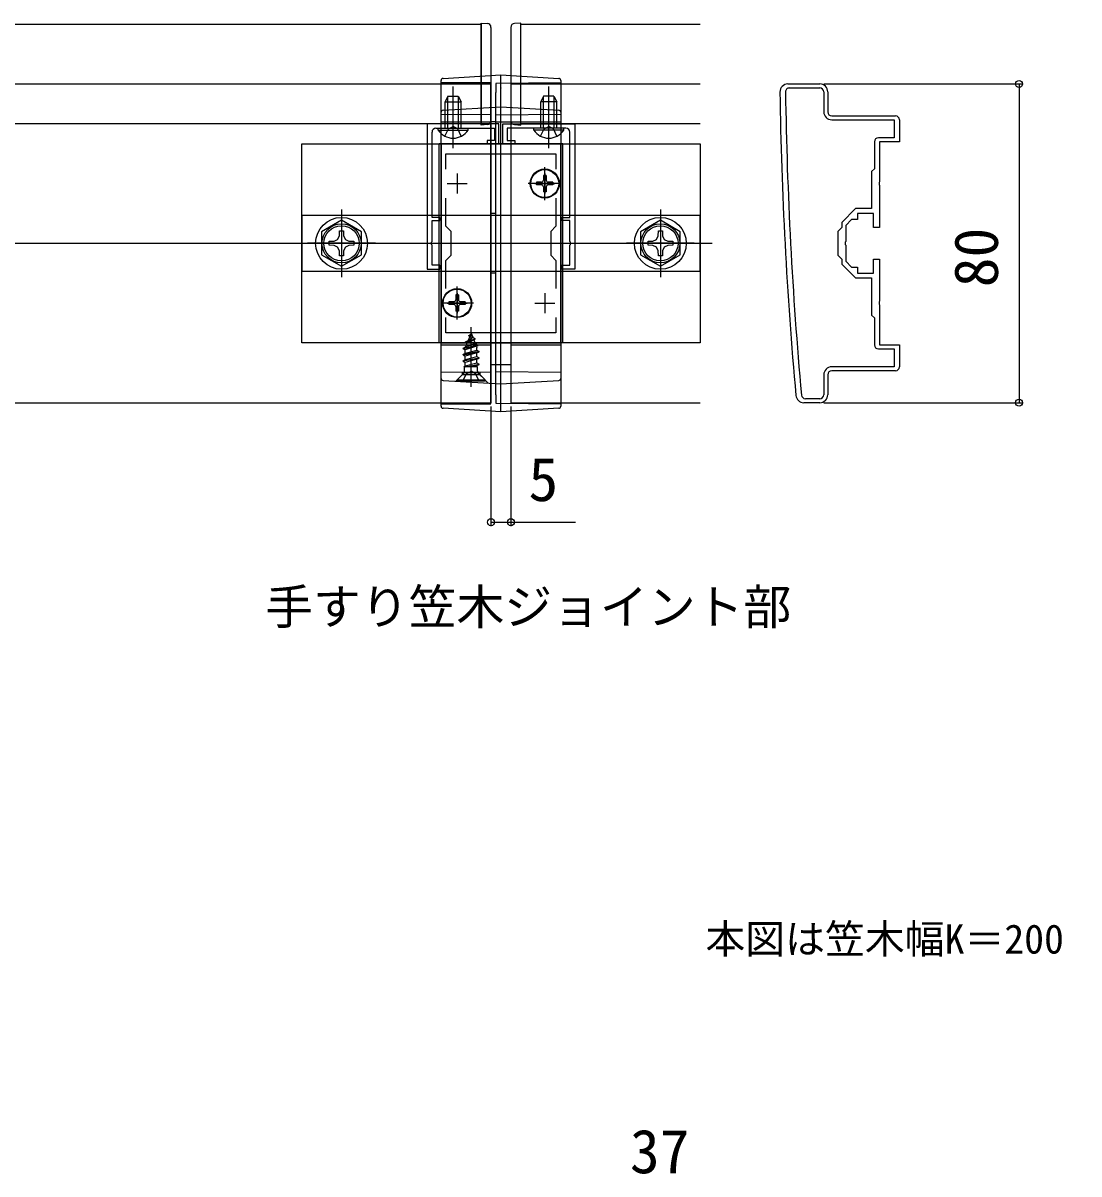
# Model space of a CAD drawing. Units: millimetres, scale not verified. Extents: x -875 to 875, y -1300 to 1292.
# Drawn here: x 345.1 to 610, y -914.5 to -625.6 of the extents above; entities that cross this region are included whole.
import ezdxf
from ezdxf.enums import TextEntityAlignment as Align

# ---------------------------------------------------------------- set-up
doc = ezdxf.new("R2010")
doc.units = ezdxf.units.MM
doc.header["$LTSCALE"] = 8
for name, color, linetype in [('0-1_USER1', 3, 'Continuous'), ('0-2_YKK_11', 7, 'Continuous'), ('0-3_YKK_12', 2, 'Continuous'), ('0-4_YKK_13', 4, 'Continuous'), ('0-5_YKK_D', 6, 'Continuous'), ('0-7_YSS_K', 3, 'Continuous')]:
    doc.layers.add(name, color=color, linetype=linetype)
doc.styles.add('ＭＳ ゴシック', font='')
doc.styles.get('ＭＳ ゴシック').set_extended_font_data('MS Gothic')

msp = doc.modelspace()

# ---------------------------------------------------------------- linework, layer by layer
at = {"layer": '0-2_YKK_11'}
for p, q in [((537.002, -640.851), (545.002, -640.851)), ((537.402, -641.851), (545.002, -641.851)), ((546.002, -642.851), (546.002, -647.851)), ((547.002, -642.851), (547.002, -647.851)), ((548.002, -648.851), (564.002, -648.851)), ((454.002, -663.351), (454.002, -668.351)), ((476.002, -663.351), (476.002, -668.351)), ((451.502, -665.851), (456.502, -665.851)), ((473.502, -665.851), (478.502, -665.851)), ((454.002, -693.351), (454.002, -698.351)), ((476.002, -693.351), (476.002, -698.351)), ((451.502, -695.851), (456.502, -695.851)), ((473.502, -695.851), (478.502, -695.851)), ((564.002, -712.851), (548.002, -712.851)), ((546.002, -713.851), (546.002, -718.851)), ((547.002, -713.851), (547.002, -718.851)), ((545.002, -720.851), (541.002, -720.851)), ((545.002, -719.851), (541.404, -719.851))]:
    msp.add_line(p, q, dxfattribs=at)
for points in [[(548.002, -649.851), (563.702, -649.851), (563.702, -654.351), (559.702, -654.351)], [(565.002, -649.851), (565.002, -655.351), (560.002, -655.351), (560.002, -665.393), (559.882, -665.576), (559.882, -666.126), (560.002, -666.309), (560.002, -676.851), (558.502, -676.851), (558.502, -673.351), (554.502, -673.351), (554.502, -674.851), (553.002, -674.851), (551.502, -676.351), (551.502, -680.393), (551.382, -680.576), (551.382, -681.126), (551.502, -681.309), (551.502, -685.351), (553.002, -686.851), (554.502, -686.851), (554.502, -688.351), (558.502, -688.351), (558.502, -684.851), (560.002, -684.851), (560.002, -695.393), (559.882, -695.576), (559.882, -696.126), (560.002, -696.309), (560.002, -706.351), (565.002, -706.351), (565.002, -711.851)], [(446.502, -650.851), (446.502, -687.351), (449.702, -687.351), (449.702, -686.351), (447.702, -686.351), (447.702, -681.309), (447.582, -681.126), (447.582, -680.576), (447.702, -680.393), (447.702, -675.151), (449.702, -675.151), (449.702, -674.351), (447.702, -674.351), (447.702, -652.951)], [(448.702, -651.951), (452.544, -651.951), (452.727, -651.831), (453.277, -651.831), (453.46, -651.951), (463.402, -651.951), (463.402, -655.051), (461.502, -655.051), (461.502, -655.851), (464.502, -655.851), (464.502, -650.851), (446.502, -650.851)], [(481.302, -651.951), (477.46, -651.951), (477.277, -651.831), (476.727, -651.831), (476.544, -651.951), (466.602, -651.951), (466.602, -655.051), (468.502, -655.051), (468.502, -655.851), (465.502, -655.851), (465.502, -650.851), (483.502, -650.851)], [(483.502, -650.851), (483.502, -687.351), (480.302, -687.351), (480.302, -686.351), (482.302, -686.351), (482.302, -681.309), (482.422, -681.126), (482.422, -680.576), (482.302, -680.393), (482.302, -675.151), (480.302, -675.151), (480.302, -674.351), (482.302, -674.351), (482.302, -652.951)], [(558.702, -655.351), (558.702, -662.151), (558.002, -662.851), (558.002, -672.151), (554.005, -672.151), (550.502, -675.654), (550.502, -676.851), (549.502, -677.851), (549.502, -683.851), (550.502, -684.851), (550.502, -686.048), (554.005, -689.551), (558.002, -689.551), (558.002, -698.851), (558.702, -699.551), (558.702, -706.351)], [(451.202, -662.218), (451.202, -658.351), (478.802, -658.351), (478.802, -662.218)], [(451.202, -692.218), (451.202, -685.151), (452.502, -683.851), (452.502, -677.851), (451.202, -676.551), (451.202, -669.484)], [(478.802, -669.484), (478.802, -676.551), (477.502, -677.851), (477.502, -683.851), (478.802, -685.151), (478.802, -692.218)], [(478.802, -699.484), (478.802, -703.351), (451.202, -703.351), (451.202, -699.484)], [(559.702, -707.351), (563.702, -707.351), (563.702, -711.851), (548.002, -711.851)]]:
    msp.add_lwpolyline(points, dxfattribs=at)
msp.add_lwpolyline([(450.002, -655.851), (450.002, -705.851), (480.002, -705.851), (480.002, -655.851)], close=True, dxfattribs=at)
for centre, radius, start, end in [((537.002, -642.851), 2, 90.00001, 180.82763), ((545.002, -642.851), 2, 0.00001, 89.99999), ((1534.9, -628.435), 1000.003, 180.82764, 185.19793), ((537.402, -642.851), 1, 89.99998, 180.82795), ((1534.896, -628.435), 998.598, 180.82796, 185.20003), ((545.002, -642.851), 1, 0.00001, 89.99999), ((548.002, -647.851), 2, 180.00001, 269.99999), ((548.002, -647.851), 1, 180.00001, 269.99999), ((564.002, -649.851), 1, 0.00001, 89.99999), ((448.702, -652.951), 1, 90.00001, 179.99999), ((481.302, -652.951), 1, 0.00001, 89.99999), ((559.702, -655.351), 1, 90.00001, 179.99999), ((559.702, -706.351), 1, 180.00001, 269.99999), ((548.002, -713.851), 2, 90.00001, 179.99999), ((548.002, -713.851), 1, 90.00001, 179.99999), ((564.002, -711.851), 1, 270.00001, 359.99999), ((541.002, -718.851), 2, 185.19795, 270), ((541.404, -718.851), 1, 185.20001, 270), ((545.002, -718.851), 2, 270.00001, 359.99999), ((545.002, -718.851), 1, 270.00001, 359.99999)]:
    msp.add_arc(centre, radius, start, end, dxfattribs=at)
at = {"layer": '0-3_YKK_12'}
for p, q in [((462.502, -640.851), (462.502, -720.851)), ((467.502, -640.851), (467.502, -720.851)), ((465.002, -715.851), (465.002, -645.851))]:
    msp.add_line(p, q, dxfattribs=at)
msp.add_lwpolyline([(10.002, -625.851), (460.002, -625.851), (460.002, -638.857), (460.002, -650.851), (24.013, -650.851), (10.002, -650.851)], close=True, dxfattribs=at)
msp.add_lwpolyline([(10.002, -625.851), (460.002, -625.851), (460.002, -638.857), (460.002, -650.851), (24.013, -650.851), (10.002, -650.851)], close=True, dxfattribs=at)
for points in [[(515.002, -650.851), (470.002, -650.851), (470.002, -638.857), (470.002, -625.851), (515.002, -625.851)], [(515.002, -650.851), (470.002, -650.851), (470.002, -638.857), (470.002, -625.851), (515.002, -625.851)], [(110.002, -640.851), (450.002, -640.851), (462.502, -640.851)], [(467.502, -640.851), (480.002, -640.851), (515.002, -640.851)], [(110.002, -720.851), (450.002, -720.851), (462.502, -720.851)], [(467.502, -720.851), (480.002, -720.851), (515.002, -720.851)]]:
    msp.add_lwpolyline(points, dxfattribs=at)
at = {"layer": '0-4_YKK_13'}
for p, q in [((460.002, -625.551), (461.563, -625.646)), ((462.502, -626.644), (462.502, -626.944)), ((467.502, -626.644), (467.502, -626.944)), ((470.002, -625.551), (468.441, -625.646)), ((462.502, -640.595), (450.002, -640.551)), ((450.471, -639.44), (465.002, -638.551)), ((480.002, -640.551), (463.702, -640.693)), ((465.002, -638.551), (479.532, -639.44)), ((450.002, -719.222), (450.002, -642.773)), ((451.702, -643.951), (451.002, -645.351)), ((451.656, -651.951), (451.656, -644.042)), ((451.702, -643.951), (454.302, -643.951)), ((453.002, -656.951), (453.002, -641.451)), ((454.302, -643.951), (455.002, -645.351)), ((454.348, -651.951), (454.348, -644.042)), ((462.502, -719.016), (462.502, -642.928)), ((463.702, -718.917), (463.702, -643.027)), ((465.002, -641.845), (465.002, -641.889)), ((465.002, -720.158), (465.002, -641.889)), ((475.702, -643.951), (475.002, -645.351)), ((475.656, -651.951), (475.656, -644.042)), ((478.302, -643.951), (475.702, -643.951)), ((477.002, -656.951), (477.002, -641.451)), ((478.302, -643.951), (479.002, -645.351)), ((478.348, -651.951), (478.348, -644.042)), ((480.002, -642.773), (480.002, -719.222)), ((450.471, -647.44), (465.002, -646.551)), ((455.002, -651.951), (455.002, -645.351)), ((465.002, -646.551), (479.532, -647.44)), ((475.002, -651.951), (475.002, -645.351)), ((462.502, -648.595), (450.002, -648.551)), ((462.502, -649.758), (462.502, -650.057)), ((480.002, -648.551), (463.702, -648.693)), ((467.502, -649.758), (467.502, -650.057)), ((449.252, -652.46), (449.252, -651.951)), ((449.252, -651.951), (456.752, -651.951)), ((450.002, -650.351), (462.502, -650.351)), ((461.563, -651.055), (460.002, -651.151)), ((463.702, -650.351), (462.502, -650.351)), ((463.702, -650.351), (480.002, -650.351)), ((468.441, -651.055), (470.002, -651.151)), ((480.752, -651.951), (473.252, -651.951)), ((480.752, -652.46), (480.752, -651.951)), ((480.502, -655.851), (449.502, -655.851)), ((480.502, -705.851), (480.502, -655.851)), ((476.352, -663.801), (475.652, -663.801)), ((475.652, -663.801), (475.652, -665.001)), ((476.002, -670.001), (476.002, -661.701)), ((476.352, -663.801), (476.352, -665.001)), ((480.152, -665.851), (471.852, -665.851)), ((473.952, -665.501), (473.952, -666.201)), ((475.152, -665.501), (473.952, -665.501)), ((475.152, -666.201), (473.952, -666.201)), ((475.652, -666.701), (475.652, -667.901)), ((476.352, -666.701), (476.352, -667.901)), ((478.052, -665.501), (476.852, -665.501)), ((478.052, -666.201), (476.852, -666.201)), ((478.052, -665.501), (478.052, -666.201)), ((476.352, -667.901), (475.652, -667.901)), ((425.002, -672.351), (425.002, -689.351)), ((505.002, -672.351), (505.002, -689.351)), ((463.702, -673.351), (462.502, -673.351)), ((424.479, -678.997), (424.5, -677.751)), ((504.479, -678.997), (504.5, -677.751)), ((433.502, -680.851), (416.502, -680.851)), ((513.502, -680.851), (496.502, -680.851)), ((463.702, -688.351), (462.502, -688.351)), ((454.002, -700.001), (454.002, -691.701)), ((458.152, -695.851), (449.852, -695.851)), ((451.952, -695.501), (451.952, -696.201)), ((453.152, -695.501), (451.952, -695.501)), ((453.152, -696.201), (451.952, -696.201)), ((454.352, -693.801), (453.652, -693.801)), ((453.652, -693.801), (453.652, -695.001)), ((454.352, -693.801), (454.352, -695.001)), ((456.052, -695.501), (454.852, -695.501)), ((456.052, -696.201), (454.852, -696.201)), ((456.052, -695.501), (456.052, -696.201)), ((453.652, -696.701), (453.652, -697.901)), ((454.352, -697.901), (453.652, -697.901)), ((454.352, -696.701), (454.352, -697.901)), ((457.502, -716.901), (457.502, -701.906)), ((456.102, -705.681), (458.552, -704.886)), ((457.502, -703.401), (456.755, -705.204)), ((456.755, -705.204), (457.926, -704.424)), ((456.902, -703.991), (457.369, -703.721)), ((456.902, -704.091), (456.902, -703.991)), ((456.902, -704.091), (457.155, -704.237)), ((457.502, -703.401), (457.926, -704.424)), ((457.926, -704.424), (458.552, -704.786)), ((458.201, -705.089), (458.552, -704.886)), ((458.552, -704.886), (458.552, -704.786)), ((450.002, -706.351), (462.502, -706.351)), ((455.502, -707.171), (459.252, -706.376)), ((455.502, -707.271), (459.252, -706.476)), ((455.502, -707.171), (456.078, -706.838)), ((455.502, -707.271), (455.502, -707.171)), ((455.502, -707.271), (456.027, -707.574)), ((458.867, -706.698), (456.027, -707.574)), ((456.027, -708.458), (456.027, -707.574)), ((456.027, -708.458), (458.977, -707.663)), ((456.47, -705.893), (456.078, -706.838)), ((456.078, -706.838), (458.571, -705.983)), ((456.102, -705.581), (456.755, -705.204)), ((456.102, -705.681), (456.47, -705.893)), ((456.47, -705.893), (458.201, -705.089)), ((458.201, -705.089), (458.571, -705.983)), ((458.571, -705.983), (459.252, -706.376)), ((458.867, -706.698), (459.252, -706.476)), ((458.867, -706.698), (458.977, -706.962)), ((458.977, -707.663), (458.977, -706.962)), ((458.977, -707.663), (459.502, -707.966)), ((459.252, -706.476), (459.252, -706.376)), ((467.502, -706.351), (467.502, -711.351)), ((467.502, -706.351), (480.002, -706.351)), ((459.502, -707.966), (455.502, -708.761)), ((455.502, -708.861), (459.502, -708.066)), ((455.502, -708.761), (456.027, -708.458)), ((455.502, -708.861), (455.502, -708.761)), ((455.502, -708.861), (456.027, -709.164)), ((455.502, -710.351), (459.502, -709.556)), ((459.502, -709.656), (455.502, -710.451)), ((455.502, -710.351), (456.027, -710.048)), ((455.502, -710.451), (455.502, -710.351)), ((455.502, -710.451), (456.027, -710.754)), ((458.977, -708.369), (456.027, -709.164)), ((456.027, -710.048), (456.027, -709.164)), ((456.027, -710.048), (458.977, -709.253)), ((458.977, -709.959), (456.027, -710.754)), ((458.977, -708.369), (459.502, -708.066)), ((458.977, -709.253), (458.977, -708.369)), ((458.977, -709.253), (459.502, -709.556)), ((458.977, -709.959), (459.502, -709.656)), ((458.977, -710.843), (458.977, -709.959)), ((459.502, -708.066), (459.502, -707.966)), ((459.502, -709.656), (459.502, -709.556)), ((450.002, -713.151), (462.502, -713.107)), ((454.002, -715.151), (455.633, -713.52)), ((455.252, -713.133), (455.252, -713.901)), ((455.723, -711.813), (456.027, -711.638)), ((459.137, -711.813), (455.723, -711.813)), ((459.252, -713.401), (455.752, -713.401)), ((455.867, -712.955), (455.867, -711.813)), ((456.027, -711.638), (456.027, -710.754)), ((456.027, -711.638), (458.977, -710.843)), ((456.143, -711.813), (459.502, -711.146)), ((459.502, -711.246), (456.647, -711.813)), ((458.647, -713.586), (457.502, -712.977)), ((458.977, -711.549), (457.996, -711.813)), ((459.552, -715.401), (458.647, -713.586)), ((458.977, -710.843), (459.502, -711.146)), ((458.977, -711.549), (459.502, -711.246)), ((458.977, -711.813), (458.977, -711.549)), ((459.137, -712.955), (459.137, -711.813)), ((459.502, -711.246), (459.502, -711.146)), ((459.752, -713.901), (459.752, -713.117)), ((463.702, -711.351), (462.502, -711.351)), ((467.502, -711.351), (463.702, -711.351)), ((463.702, -713.009), (480.002, -713.151)), ((450.471, -715.262), (465.002, -716.151)), ((455.252, -713.901), (453.694, -715.459)), ((454.002, -715.401), (454.002, -715.151)), ((454.002, -715.151), (461.002, -715.151)), ((454.002, -715.401), (461.002, -715.401)), ((459.752, -713.901), (455.252, -713.901)), ((461.806, -715.955), (459.752, -713.901)), ((465.002, -716.151), (479.532, -715.262)), ((450.002, -721.151), (462.502, -721.107)), ((463.702, -721.009), (480.002, -721.151))]:
    msp.add_line(p, q, dxfattribs=at)
for points in [[(460.002, -651.151), (460.002, -638.857), (460.002, -625.551)], [(470.002, -651.151), (470.002, -638.857), (470.002, -625.551)], [(462.502, -626.944), (462.502, -638.704), (462.502, -649.758)], [(467.502, -626.944), (467.502, -638.704), (467.502, -649.758)], [(450.002, -642.773), (450.002, -642.478), (450.002, -642.187), (450.002, -641.901), (450.002, -641.623), (450.002, -641.36), (450.002, -641.111), (450.002, -640.879), (450.002, -640.67), (450.002, -640.483), (450.002, -640.32), (450.002, -640.185), (450.002, -640.079), (450.002, -640.001), (450.002, -639.954), (450.002, -639.939)], [(462.502, -642.928), (462.502, -642.597), (462.502, -642.273), (462.502, -641.961), (462.502, -641.67), (462.502, -641.403), (462.502, -641.167), (462.502, -640.967), (462.502, -640.807), (462.502, -640.69), (462.502, -640.619), (462.502, -640.595)], [(463.702, -640.693), (463.702, -640.717), (463.702, -640.788), (463.702, -640.905), (463.702, -641.064), (463.702, -641.264), (463.702, -641.5), (463.702, -641.767), (463.702, -642.058), (463.702, -642.369), (463.702, -642.694), (463.702, -643.027)], [(465.002, -641.889), (465.002, -641.541), (465.002, -641.198), (465.002, -640.861), (465.002, -640.534), (465.002, -640.224), (465.002, -639.931), (465.002, -639.658), (465.002, -639.411), (465.002, -639.192), (465.002, -639), (465.002, -638.841), (465.002, -638.716), (465.002, -638.624), (465.002, -638.569), (465.002, -638.551)], [(480.002, -639.939), (480.002, -639.954), (480.002, -640.001), (480.002, -640.079), (480.002, -640.185), (480.002, -640.32), (480.002, -640.483), (480.002, -640.67), (480.002, -640.879), (480.002, -641.111), (480.002, -641.36), (480.002, -641.623), (480.002, -641.901), (480.002, -642.187), (480.002, -642.478), (480.002, -642.773)], [(451.002, -651.951), (451.002, -645.351), (455.002, -645.351)], [(479.002, -651.951), (479.002, -645.351), (475.002, -645.351)], [(449.252, -652.46), (456.752, -652.46), (456.752, -651.951)], [(450.952, -653.96), (451.857, -652.105), (453.002, -651.496)], [(455.052, -653.96), (454.147, -652.105), (453.002, -651.496)], [(480.752, -652.46), (473.252, -652.46), (473.252, -651.951)], [(474.952, -653.96), (475.857, -652.105), (477.002, -651.496)], [(479.052, -653.96), (478.147, -652.105), (477.002, -651.496)], [(480.502, -705.851), (449.502, -705.851), (449.502, -655.851)], [(424.5, -677.751), (425.503, -677.751), (425.525, -678.997)], [(504.5, -677.751), (505.503, -677.751), (505.525, -678.997)], [(423.148, -681.374), (421.902, -681.352), (421.902, -680.349), (423.148, -680.328)], [(423.148, -680.328), (424.017, -679.866), (424.479, -678.997)], [(424.479, -682.704), (424.017, -681.836), (423.148, -681.374)], [(425.525, -678.997), (425.987, -679.866), (426.855, -680.328)], [(426.855, -681.374), (425.987, -681.836), (425.525, -682.704)], [(426.855, -680.328), (428.102, -680.349), (428.102, -681.352), (426.855, -681.374)], [(503.148, -681.374), (501.902, -681.352), (501.902, -680.349), (503.148, -680.328)], [(503.148, -680.328), (504.017, -679.866), (504.479, -678.997)], [(504.479, -682.704), (504.017, -681.836), (503.148, -681.374)], [(505.525, -678.997), (505.987, -679.866), (506.855, -680.328)], [(506.855, -681.374), (505.987, -681.836), (505.525, -682.704)], [(506.855, -680.328), (508.102, -680.349), (508.102, -681.352), (506.855, -681.374)], [(425.525, -682.704), (425.503, -683.951), (424.5, -683.951), (424.479, -682.704)], [(505.525, -682.704), (505.503, -683.951), (504.5, -683.951), (504.479, -682.704)], [(456.102, -705.681), (456.102, -705.581), (458.552, -704.786)], [(455.452, -715.401), (456.357, -713.586), (457.502, -712.977)], [(461.002, -715.401), (461.002, -715.151), (459.371, -713.52)], [(450.002, -721.763), (450.002, -721.749), (450.002, -721.709), (450.002, -721.642), (450.002, -721.549), (450.002, -721.431), (450.002, -721.289), (450.002, -721.124), (450.002, -720.938), (450.002, -720.734), (450.002, -720.512), (450.002, -720.274), (450.002, -720.025), (450.002, -719.766), (450.002, -719.497), (450.002, -719.222)], [(462.502, -721.107), (462.502, -721.092), (462.502, -721.048), (462.502, -720.974), (462.502, -720.873), (462.502, -720.745), (462.502, -720.592), (462.502, -720.415), (462.502, -720.219), (462.502, -720.003), (462.502, -719.772), (462.502, -719.529), (462.502, -719.276), (462.502, -719.016)], [(463.702, -718.917), (463.702, -719.176), (463.702, -719.428), (463.702, -719.672), (463.702, -719.903), (463.702, -720.117), (463.702, -720.315), (463.702, -720.492), (463.702, -720.645), (463.702, -720.773), (463.702, -720.875), (463.702, -720.949), (463.702, -720.994), (463.702, -721.009)], [(480.002, -719.222), (480.002, -719.497), (480.002, -719.766), (480.002, -720.025), (480.002, -720.274), (480.002, -720.512), (480.002, -720.734), (480.002, -720.938), (480.002, -721.124), (480.002, -721.289), (480.002, -721.431), (480.002, -721.549), (480.002, -721.642), (480.002, -721.709), (480.002, -721.749), (480.002, -721.763)], [(479.532, -722.262), (465.002, -723.151), (450.471, -722.262)], [(465.002, -723.151), (465.002, -723.135), (465.002, -723.087), (465.002, -723.008), (465.002, -722.898), (465.002, -722.76), (465.002, -722.593), (465.002, -722.398), (465.002, -722.179), (465.002, -721.939), (465.002, -721.678), (465.002, -721.398), (465.002, -721.104), (465.002, -720.799), (465.002, -720.483), (465.002, -720.158)]]:
    msp.add_lwpolyline(points, dxfattribs=at)
for points in [[(515.002, -655.851), (515.002, -705.851), (415.002, -705.851), (415.002, -655.851)], [(415.002, -687.851), (515.002, -687.851), (515.002, -673.851), (415.002, -673.851)], [(430.002, -677.964), (425.002, -675.077), (420.002, -677.964), (420.002, -683.738), (425.002, -686.624), (430.002, -683.738)], [(510.002, -677.964), (505.002, -675.077), (500.002, -677.964), (500.002, -683.738), (505.002, -686.624), (510.002, -683.738)]]:
    msp.add_lwpolyline(points, close=True, dxfattribs=at)
for centre, radius in [((476.002, -665.851), 3.65), ((476.002, -665.851), 3.5), ((425.002, -680.851), 6.5), ((425.002, -680.851), 4.907), ((505.002, -680.851), 6.5), ((505.002, -680.851), 4.907), ((425.002, -680.851), 4.432), ((505.002, -680.851), 4.432), ((454.002, -695.851), 3.65), ((454.002, -695.851), 3.5)]:
    msp.add_circle(centre, radius, dxfattribs=at)
for centre, radius, start, end in [((461.502, -626.644), 1, 0, 86.5), ((468.502, -626.644), 1, 93.5, 180), ((450.502, -639.939), 0.5, 93.5, 180), ((479.502, -639.939), 0.5, 0, 86.5), ((450.502, -647.939), 0.5, 93.5, 180), ((479.502, -647.939), 0.5, 0, 86.5), ((453.002, -649.924), 4.527, 214.06671, 325.93329), ((461.502, -650.057), 1, 273.5, 0), ((468.502, -650.057), 1, 180, 266.5), ((477.002, -649.924), 4.527, 214.06671, 325.93329), ((475.152, -665.001), 0.5, 270, 0), ((475.152, -666.701), 0.5, 0, 90), ((476.852, -665.001), 0.5, 180, 270), ((476.852, -666.701), 0.5, 90, 180), ((453.152, -695.001), 0.5, 270, 0), ((453.152, -696.701), 0.5, 0, 90), ((454.852, -695.001), 0.5, 180, 270), ((454.852, -696.701), 0.5, 90, 180), ((455.067, -712.955), 0.8, 315, 0), ((459.937, -712.955), 0.8, 180, 225), ((450.502, -714.763), 0.5, 180, 266.5), ((479.502, -714.763), 0.5, 273.5, 0), ((450.502, -721.763), 0.5, 180, 266.5), ((479.502, -721.763), 0.5, 273.5, 0)]:
    msp.add_arc(centre, radius, start, end, dxfattribs=at)
at = {"layer": '0-5_YKK_D'}
for p, q in [((546.002, -640.851), (596.002, -640.851)), ((595.002, -640.851), (595.002, -720.851)), ((462.502, -721.851), (462.502, -751.851)), ((467.502, -721.851), (467.502, -751.851)), ((546.002, -720.851), (596.002, -720.851))]:
    msp.add_line(p, q, dxfattribs=at)
msp.add_lwpolyline([(462.502, -750.851), (467.502, -750.851), (483.695, -750.851)], dxfattribs=at)
for centre in [(595.002, -640.851), (595.002, -720.851), (462.502, -750.851), (467.502, -750.851)]:
    msp.add_circle(centre, 0.875, dxfattribs=at)
at = {"layer": '0-7_YSS_K'}
msp.add_line((65.002, -680.851), (518.002, -680.851), dxfattribs=at)

# ---------------------------------------------------------------- texts
at = {"layer": '0-1_USER1', "style": 'ＭＳ ゴシック'}
for s, height, p in [('手すり笠木ジョイント部', 8.798, (405.841, -779.132)), ('本図は笠木幅K＝200（躯体厚＝165）、見付60㎜を示す。', 7.331, (516.318, -861.336))]:
    msp.add_text(s, height=height, dxfattribs=at).set_placement(p, align=Align.BOTTOM_LEFT)
at = {"layer": '0-5_YKK_D', "style": 'ＭＳ ゴシック'}
msp.add_text('80', height=11, rotation=90, dxfattribs=at).set_placement((593.002, -691.888), align=Align.BOTTOM_LEFT)
for s, p in [('5', (471.894, -748.851)), ('37', (497.358, -917.581))]:
    msp.add_text(s, height=11, dxfattribs=at).set_placement(p, align=Align.BOTTOM_LEFT)

doc.saveas('drawing.dxf')
